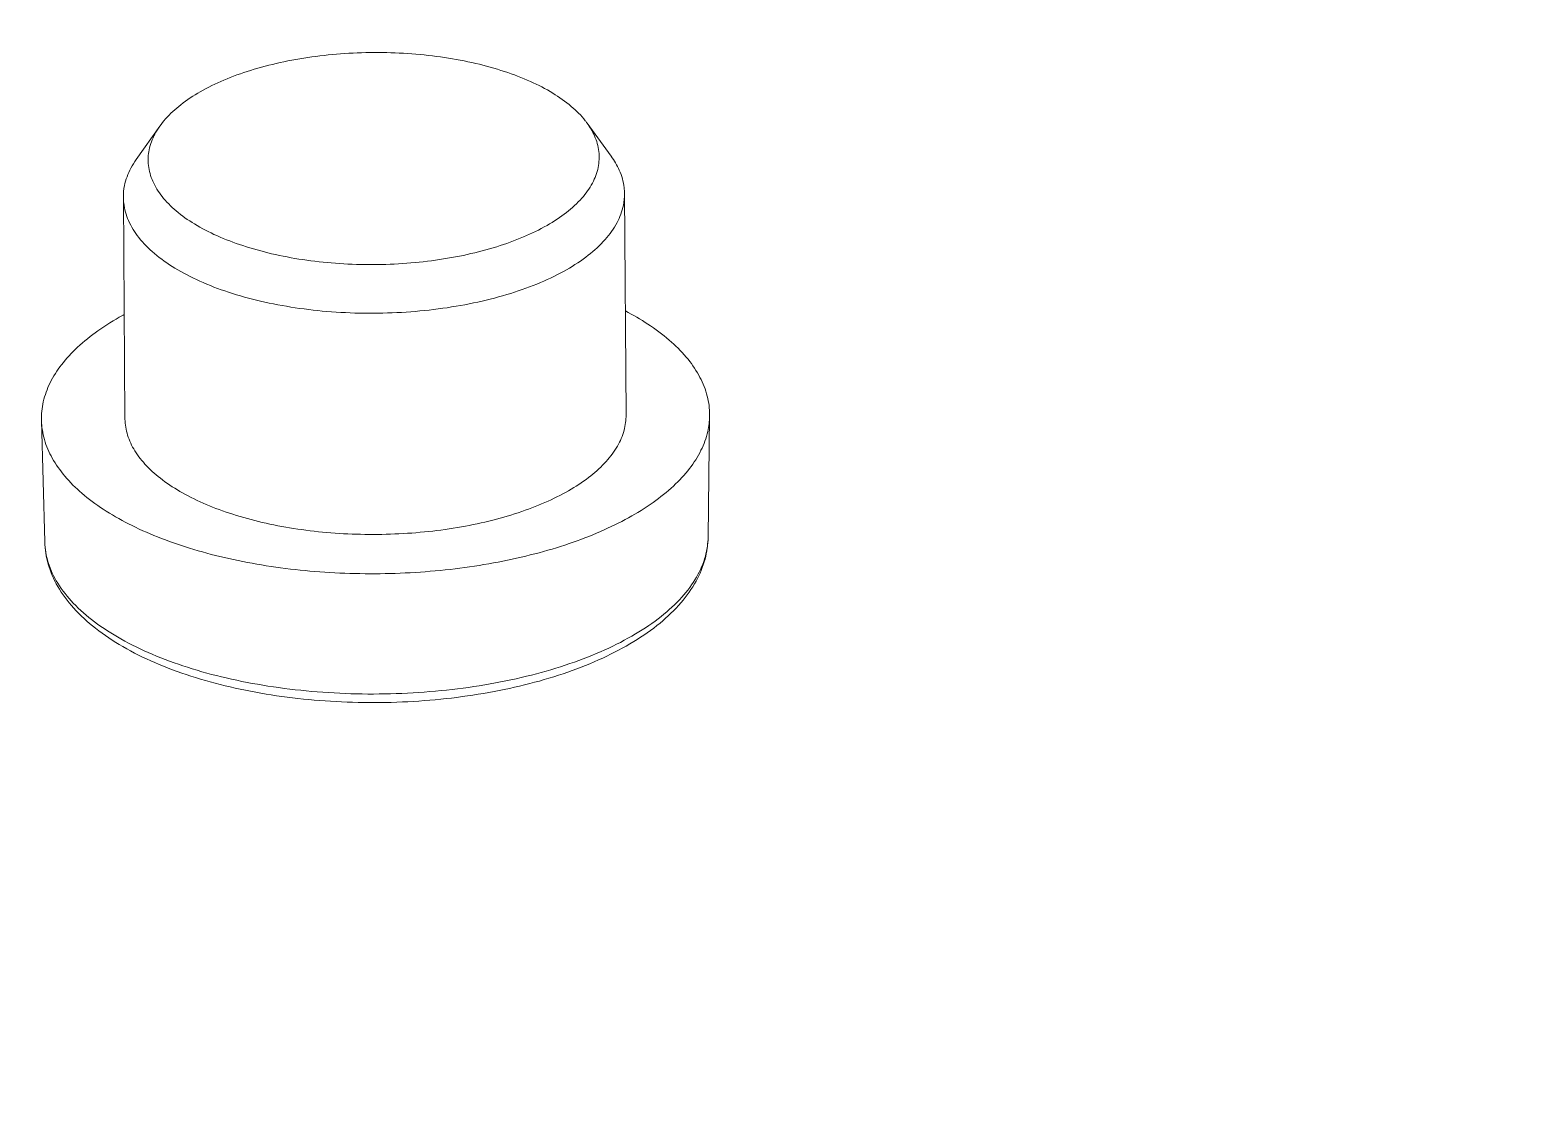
# Model space of a CAD drawing. Header units: millimetres. Extents: x 2741 to 3169, y 1046 to 1343.
# Drawn here: x 2908.01 to 2919.72, y 1069.31 to 1077.72 of the extents above; entities that cross this region are included whole.
import ezdxf

# ---------------------------------------------------------------- set-up
doc = ezdxf.new("R2010")
doc.units = ezdxf.units.MM
doc.layers.add('from', color=7, linetype='Continuous', lineweight=13)

# ---------------------------------------------------------------- blocks, each defined once
blk = doc.blocks.new('*u57')
at = {"color": 7, "linetype": 'Continuous'}
for p, q in [((-120.0318197591464, 33.74197758235573), (-120.3132210324466, 33.34365807965571)), ((-114.9150023869465, 33.77898992835571), (-114.6278683966466, 33.38478290855574)), ((-120.4672074227465, 32.89200241105573), (-120.4480539855467, 30.24411189945573)), ((-114.4673643858464, 32.93540209695573), (-114.4482109486466, 30.28751158535573)), ((-121.4477286235465, 30.2194047013557), (-121.4084786522467, 28.7664481787557)), ((-113.4482834984465, 30.27726844945573), (-113.4665106269467, 28.8238961679557))]:
    blk.add_line(p, q, dxfattribs=at)
for points, start_tangent, end_tangent in [([(-7.690982559946406, 21.95600686775572), (-9.484798620546371, 22.37360424925572), (-11.28283633304682, 22.79249058355572), (-14.8765317008465, 23.62929548295574), (-22.06429285394643, 25.30305343115572), (-29.25213064714671, 26.97683503235567), (-36.43997378444647, 28.65061821965571), (-50.81566232794648, 31.99818523615568), (-65.19135069854656, 35.34575220385568), (-79.56703906984649, 38.69331917085572), (-93.94272762884657, 42.04088617295571), (-101.1305706763465, 43.71466944385571), (-108.3184077932465, 45.38845167545571), (-115.5061583010465, 47.06221954535573), (-119.0997952140465, 47.89907892585575), (-120.8981587062467, 48.31766162695573), (-121.5833731360467, 48.4774819567557)], (-0.9737371994839252, 0.2276749137283307), (-0.9738609253290512, 0.2271451036611712)), ([(-120.0318251328467, 33.74200434885574), (-119.9627811120467, 33.82903285235568), (-119.7801879207468, 33.9992133102557), (-119.5459990085465, 34.15500334675573), (-119.2654458390466, 34.29292281265572), (-118.9447955685464, 34.40989077935569), (-118.5912113092468, 34.50329428965574), (-118.2125915058468, 34.57104690945573), (-117.8173932859468, 34.61163519875572), (-117.4144449373466, 34.62415233505567), (-117.0127507418465, 34.60831881655571), (-116.6212869749465, 34.5644893306557), (-116.2488006965468, 34.49364487055573)], (0.5771509702060409, 0.8166374701115703), (0.9739424628060795, -0.2267952361563801)), ([(-116.2488006965468, 34.49364487055573), (-115.9036027106467, 34.39736716635571), (-115.5933968192467, 34.27780369165566), (-115.3251172843466, 34.13762506065575), (-115.1047605706467, 33.97996318595574), (-114.9372511164465, 33.80834105495569), (-114.9150508429466, 33.77905404185572)], (0.9739424635141781, -0.2267952331155442), (0.5888951203032446, -0.8082094637425542)), ([(-118.6921555910467, 32.21638980795569), (-119.0373535769468, 32.31266751215571), (-119.3475594683464, 32.4322309868557), (-119.6158390032465, 32.57240961785573), (-119.8361957169468, 32.73007149255568), (-120.0037051711465, 32.90169362355573), (-120.1146256121465, 33.08344209295569), (-120.1664795554466, 33.2712571930557), (-120.1581086162464, 33.46094348735573), (-120.0896997467466, 33.64826352865572), (-120.0318251328467, 33.74200434885574)], (-0.9739424635155515, 0.2267952331096463), (0.5771509702040339, 0.8166374701129886)), ([(-114.9150508429466, 33.77905404185572), (-114.8263306754466, 33.62659258555573), (-114.7744767320464, 33.43877748545572), (-114.7828476713466, 33.24909119115569), (-114.8512565407468, 33.0617711498557), (-114.9781751754467, 32.88100182615574), (-115.1607683668467, 32.71082136825567), (-115.3949572790466, 32.55503133175569), (-115.6755104485464, 32.41711186585576), (-115.9961607190467, 32.30014389905568), (-116.3497449783467, 32.20674038885568), (-116.7283647817467, 32.13898776905569), (-117.1235630016467, 32.0983994797557), (-117.5265113501464, 32.08588234345569), (-117.9282055457466, 32.10171586195577), (-118.3196693126465, 32.14554534785572), (-118.6921555910467, 32.21638980795569)], (0.5888951202833874, -0.8082094637570231), (-0.9739424628034715, 0.2267952361675801)), ([(-114.6278696490467, 33.38478196725572), (-114.5293442574466, 33.21545249285572), (-114.4717287770468, 33.00676905655575), (-114.4674377109468, 32.93540164195576)], (0.5888268201825123, -0.8082592256409769), (0.006325853579365328, -0.9999799915880779)), ([(-120.4671340975465, 32.89200286605569), (-120.4535419807466, 33.0313979934557), (-120.3775321233466, 33.23953136545572), (-120.3132390305468, 33.34367080185569)], (-0.006325853629001844, 0.9999799915877641), (0.5771347109912345, 0.8166489609183769)), ([(-118.8247052901465, 31.64856055255569), (-119.2082588507465, 31.75553585945573), (-119.5529318904464, 31.8883841160557), (-119.8510202556467, 32.04413815755572), (-120.0958610297466, 32.2193180173557), (-120.2819826340465, 32.41000927805572), (-120.4052275510467, 32.61195201505569), (-120.4628430314465, 32.8206354514557), (-120.4671340975465, 32.89200286605569)], (-0.9739424621301792, 0.2267952390589463), (-0.0063258536619896, 0.9999799915875555)), ([(-114.4674377109468, 32.93540164195576), (-114.4810298277466, 32.79600651445571), (-114.5570396851467, 32.58787314245569), (-114.6980603878465, 32.3870183460557), (-114.9009417045468, 32.19792895525575), (-115.1611515954464, 32.02482892065575), (-115.4728773257466, 31.87158507335573), (-115.8291553876466, 31.74162066775568), (-116.2220267666466, 31.63783899005568), (-116.6427154162466, 31.56255829905569), (-117.0818245478467, 31.51746019365572), (-117.5295449224468, 31.5035522582557), (-117.9758718140465, 31.52114504995575), (-118.4108313836464, 31.56984444615568), (-118.8247052901465, 31.64856055255569)], (0.006325853655103457, -0.999979991587599), (-0.973942464110486, 0.2267952305547784)), ([(-120.4575577805467, 31.48737216125573), (-120.4783664298466, 31.47599359665571), (-120.7709871663465, 31.29371091595567), (-121.0151531988467, 31.09643915065573), (-121.2073040369464, 30.88705496725572), (-121.3446376886468, 30.66861165885575), (-121.4251515199467, 30.44429462055575), (-121.4477283837464, 30.2193998995557)], (-0.8789730360796407, -0.476871473087811), (0.02693339591003907, -0.999637230291446)), ([(-114.4563489921466, 31.53060096185573), (-114.1878750451465, 31.3734363955557), (-113.9323214001465, 31.18221653855574), (-113.7280361973467, 30.97763343605573), (-113.5779983751468, 30.76267037045568), (-113.4843958227466, 30.54046198715571), (-113.4485934761465, 30.31424858475572), (-113.4482948473465, 30.27731934885571)], (0.8857824396920103, -0.4641007105502754), (-0.01299091443322061, -0.9999156145106389)), ([(-114.4482122234467, 30.2875315595557), (-114.4727622066466, 30.1024810939557), (-114.5526474016465, 29.9132718702557), (-114.6864700049464, 29.73062979735573), (-114.8717371545467, 29.55795715135571), (-115.1049976742465, 29.3984704971557), (-115.3819063616465, 29.25514076935571), (-115.6973049319467, 29.1306379294557), (-116.0453181065468, 29.0272812298557), (-116.4194630585466, 28.9469960102557), (-116.8127701752464, 28.89127783255572), (-117.2179128892467, 28.86116462085573), (-117.6273441584467, 28.85721732725574), (-118.0334370528467, 28.8795094825557), (-118.4286268303467, 28.92762582585573), (-118.8055518529468, 29.0006700409557)], (0.006986764238720312, -0.9999755922648675), (-0.9739424631510405, 0.2267952346749909)), ([(-121.4477283837464, 30.2193998995557), (-121.4118691115468, 29.99116149765575), (-121.3182665591467, 29.76895311435567), (-121.1682287368467, 29.55399004865569), (-120.9639435341464, 29.34940694615568), (-120.7083898890464, 29.15818708915572), (-120.4052943493466, 28.98311889375572), (-120.0590767304466, 28.8267552484557), (-119.6747856648467, 28.69137628735569), (-119.2580249815464, 28.57895614045572)], (0.026933395931587, -0.9996372302908653), (0.9739424631514023, -0.226795234673437)), ([(-120.4480527107467, 30.2440919252557), (-120.4479624041464, 30.23689062615574), (-120.4165409249467, 30.04517760715572), (-120.3298236126466, 29.85757458455572), (-120.1894258466468, 29.6775762479557), (-119.9979629717468, 29.50853562555574), (-119.7590015789465, 29.35360162435575), (-119.4769930669468, 29.2156603716557), (-119.1571907207467, 29.0972814521557), (-118.8055518529468, 29.0006700409557)], (0.006986764234514165, -0.999975592264897), (0.9739424631489044, -0.2267952346841645)), ([(-113.4482948473465, 30.27731934885571), (-113.4711134142467, 30.08732886425571), (-113.5516272456466, 29.86301182595571), (-113.6889608972465, 29.6445685174557), (-113.8811117353466, 29.43518433415568), (-114.1252777679465, 29.23791256885568), (-114.4178985044464, 29.05562988805571), (-114.7547068755466, 28.89099438385574), (-115.1307914569466, 28.74640681255573), (-115.5406680884466, 28.62397558655573), (-115.9783598457466, 28.52548602875572), (-116.4374841975464, 28.4523743387557), (-116.9113460769468, 28.40570664965571), (-117.3930355106468, 28.38616348125572), (-117.8755283819464, 28.39402981725573), (-118.3517888585466, 28.42919094855574), (-118.8148719899468, 28.49113414665567), (-119.2580249815464, 28.57895614045572)], (-0.01299091443828121, -0.9999156145105733), (-0.9739424631489705, 0.2267952346838805)), ([(-119.1894088173467, 27.0304087093557), (-119.6598429913465, 27.16027644775568), (-120.0907619664467, 27.32188266115571), (-120.4740415478468, 27.51356194935568), (-120.8012355532464, 27.7329731068557), (-121.0633399735466, 27.97584648875574), (-121.2525235725466, 28.23447412445569), (-121.3664841834466, 28.4997619866557), (-121.4084786522467, 28.7664481787557)], (-0.9739424631516568, 0.2267952346723449), (-0.0270040137079328, 0.9996353251279498)), ([(-119.2345083283467, 27.1377864635557), (-119.6999912046467, 27.26567606495576), (-120.1233304306465, 27.42238045475574), (-120.4966402238465, 27.60498065565571), (-120.8129663599466, 27.81007517295575), (-121.0664156902467, 28.0338429789557), (-121.2522679569465, 28.27211668685572), (-121.3670601094468, 28.52045638625572), (-121.4084780341468, 28.76644819555577)], (-0.9739424631495402, 0.2267952346814338), (-0.02718426245270347, 0.9996304396500252)), ([(-113.4665199272467, 28.82389625545568), (-113.4989643012468, 28.59631259215575), (-113.6047127892466, 28.34584577795567), (-113.7818605236466, 28.10407324165567), (-114.0271090106467, 27.87549680295569), (-114.3358877531468, 27.66437625915569), (-114.7024471865466, 27.47464272545574), (-115.1199567108465, 27.30983185115571), (-115.5806402625467, 27.17301309425568), (-116.0759158396468, 27.06673528315571), (-116.5965576124468, 26.99297814935574), (-117.1328659311466, 26.95311573705567), (-117.6748525172466, 26.94789048925571), (-118.2124193404466, 26.97739982865573), (-118.7355528469466, 27.0410939858557), (-119.2345083283467, 27.1377864635557)], (-0.01313382622577821, -0.9999137475845961), (-0.9739424631509032, 0.2267952346755808)), ([(-113.4665106269467, 28.8238961679557), (-113.5036165689467, 28.56039578545574), (-113.6107064768466, 28.2970591738557), (-113.7907285546466, 28.03930426355572), (-114.0419511016466, 27.79542488715572), (-114.3571642285465, 27.57304610215573), (-114.7276909575467, 27.37661060635571), (-115.1453391983464, 27.20856316155573), (-115.6022366944467, 27.07062177755574), (-116.0903656885466, 26.96422901045571), (-116.6013629197464, 26.8905838769557), (-117.1265204127467, 26.85056952775574), (-117.6568900179468, 26.84468362785572), (-118.1834333706465, 26.87299893675572), (-118.6971853287464, 26.93515893955572), (-119.1894088173467, 27.0304087093557)], (-0.01254027992947094, -0.9999213675981181), (-0.973942463147436, 0.22679523469047))]:
    blk.add_spline(points, degree=3, dxfattribs=dict(at, start_tangent=start_tangent, end_tangent=end_tangent))

msp = doc.modelspace()

# ---------------------------------------------------------------- block references
at = {"layer": 'from', "xscale": 0.65, "yscale": 0.65, "zscale": 0.65}
msp.add_blockref('*u57', (2987.035936068204, 1055.036341349813), dxfattribs=at)

doc.saveas('drawing.dxf')
